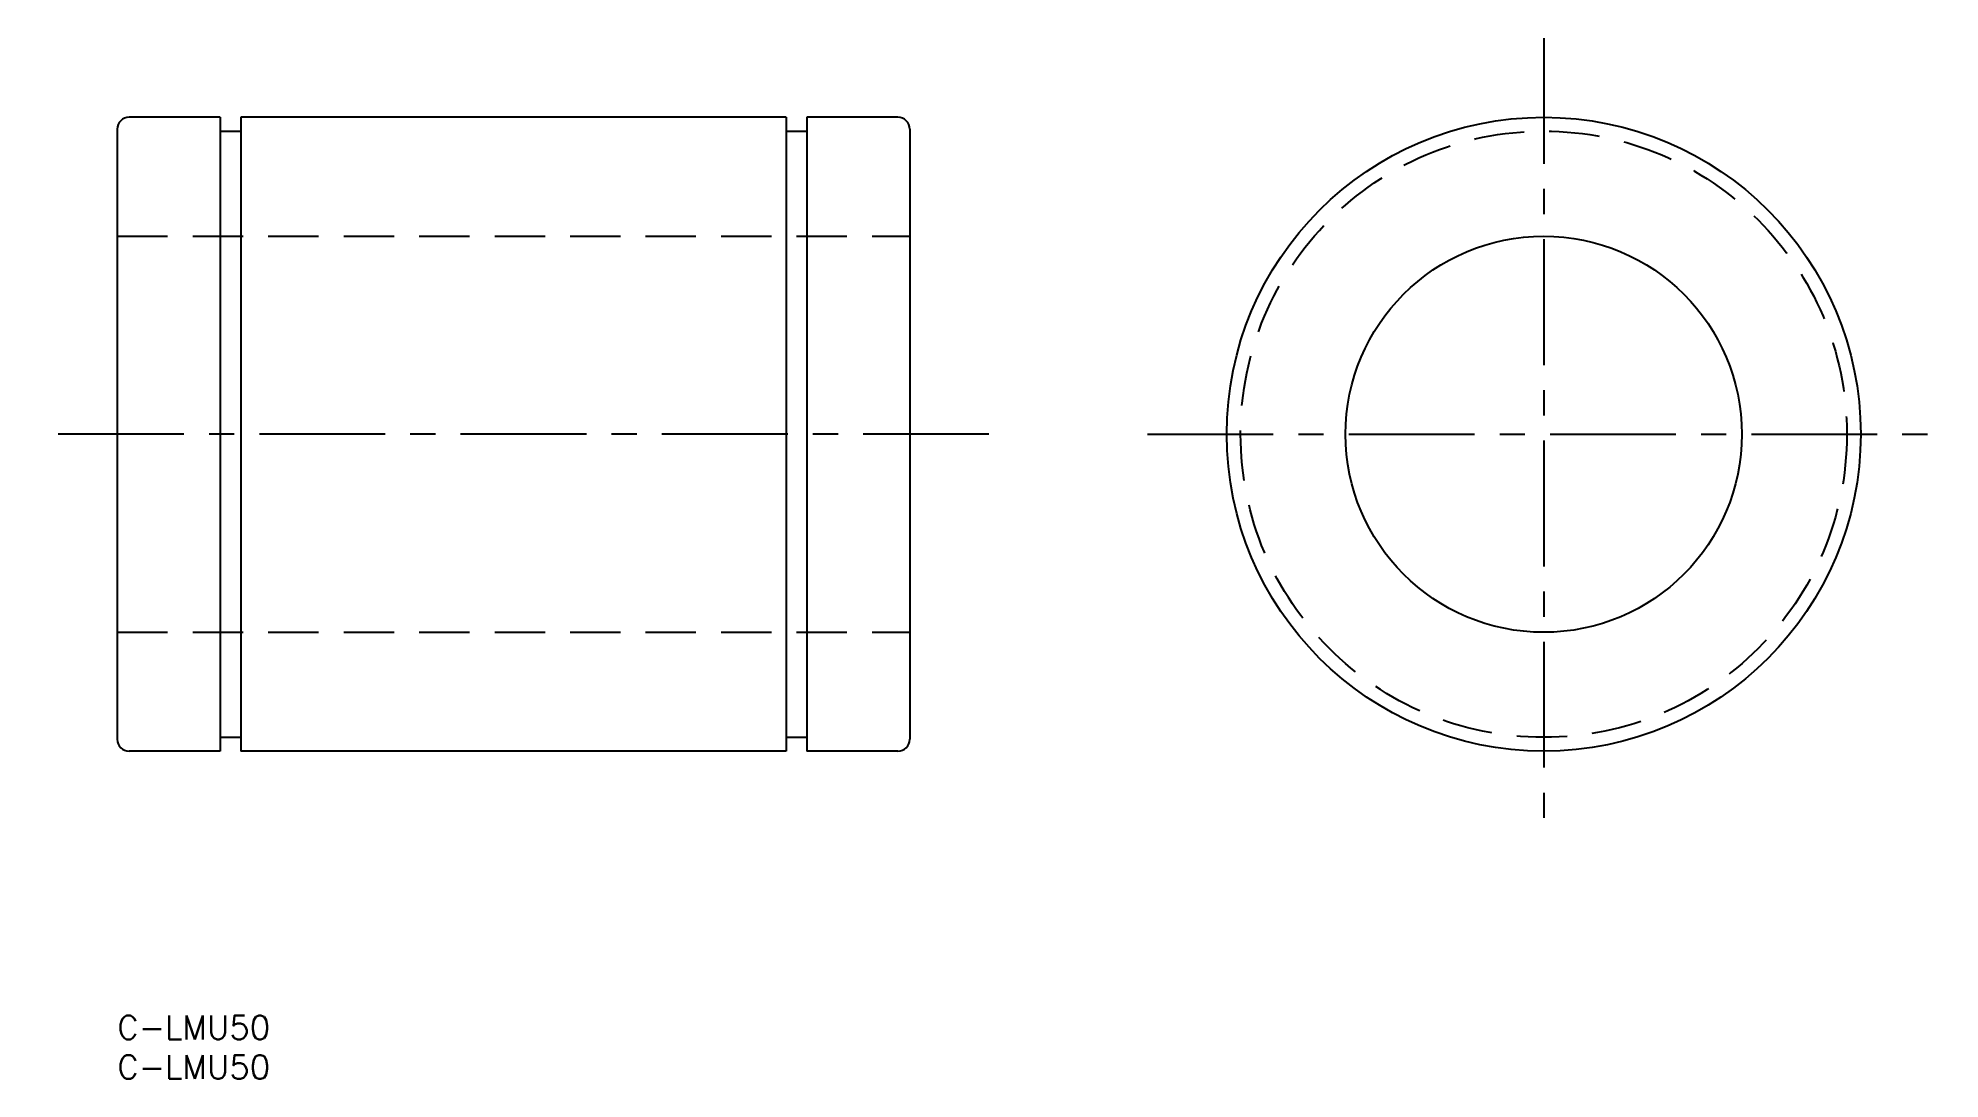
# Model space of a CAD drawing. Extents: x -10 to 230, y -8 to 123.
import ezdxf
from ezdxf.enums import TextEntityAlignment as Align

# ---------------------------------------------------------------- set-up
doc = ezdxf.new("R2010")
doc.units = 0
doc.header["$LTSCALE"] = 0.5
doc.linetypes.add('CENTER', pattern=[50.8, 31.75, -6.35, 6.35, -6.35])
doc.linetypes.add('DASHED', pattern=[19.05, 12.7, -6.35])
doc.layers.get('0').update_dxf_attribs({"linetype": 'CONTINUOUS'})
doc.layers.add('CENTER', color=1, linetype='CENTER')
doc.styles.get("Standard").update_dxf_attribs({"font": 'txt.shx', "height": 3, "bigfont": 'bigfont.shx'})

msp = doc.modelspace()

# ---------------------------------------------------------------- linework, layer by layer
at = {"color": 7, "linetype": 'CONTINUOUS'}
for p, q in [((13, 113.37), (1.5, 113.37)), ((13, 113.37), (13, 33.37)), ((15.6, 113.37), (15.6, 33.37)), ((84.4, 113.37), (15.6, 113.37)), ((84.4, 113.37), (84.4, 33.37)), ((98.5, 113.37), (87, 113.37)), ((87, 113.37), (87, 33.37)), ((0, 111.87), (0, 34.87)), ((13, 111.62), (15.6, 111.62)), ((84.4, 111.62), (87, 111.62)), ((100, 111.87), (100, 34.87)), ((13, 35.12), (15.6, 35.12)), ((84.4, 35.12), (87, 35.12)), ((13, 33.37), (1.5, 33.37)), ((84.4, 33.37), (15.6, 33.37)), ((98.5, 33.37), (87, 33.37))]:
    msp.add_line(p, q, dxfattribs=at)
at = {"color": 3, "linetype": 'DASHED'}
for p, q in [((0, 98.37), (100, 98.37)), ((0, 48.37), (100, 48.37))]:
    msp.add_line(p, q, dxfattribs=at)
at = {"color": 7, "linetype": 'CONTINUOUS'}
for radius in [40, 25]:
    msp.add_circle((180, 73.37), radius, dxfattribs=at)
at = {"color": 3, "linetype": 'DASHED'}
msp.add_circle((180, 73.37), 38.25, dxfattribs=at)
at = {"color": 7, "linetype": 'CONTINUOUS'}
for centre, start, end in [((1.5, 111.87), 90, 180), ((98.5, 111.87), 0, 90), ((1.5, 34.87), 180, 270), ((98.5, 34.87), 270, 0)]:
    msp.add_arc(centre, 1.5, start, end, dxfattribs=at)
at = {"layer": 'CENTER', "color": 1, "linetype": 'CENTER'}
for p, q in [((180, 123.37), (180, 23.37)), ((110, 73.37), (-10, 73.37)), ((130, 73.37), (230, 73.37))]:
    msp.add_line(p, q, dxfattribs=at)

# ---------------------------------------------------------------- texts
at = {"color": 7, "linetype": 'CONTINUOUS'}
for p in [(0, 0), (0, -5)]:
    msp.add_text('C-LMU50', height=3, dxfattribs=at).set_placement(p, align=Align.TOP_LEFT)

doc.saveas('drawing.dxf')
